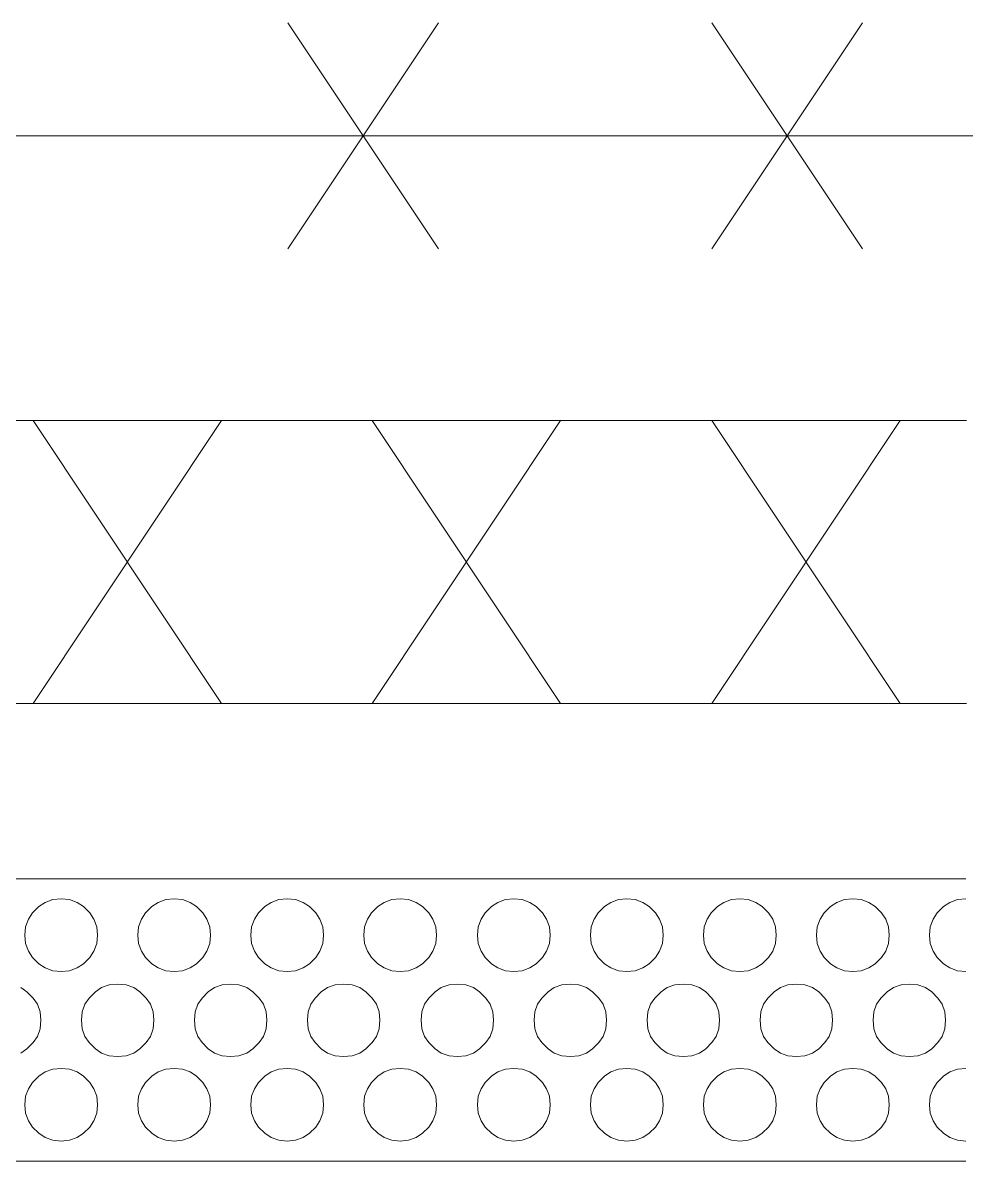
# Model space of a CAD drawing. Header units: inches. Extents: x 47316 to 59086, y 3141 to 11743.
# Drawn here: x 50315.05 to 50331.76, y 10110.04 to 10130.2 of the extents above; entities that cross this region are included whole.
import ezdxf

# ---------------------------------------------------------------- set-up
doc = ezdxf.new("R2010")
doc.units = ezdxf.units.IN
doc.header["$MEASUREMENT"] = 0

msp = doc.modelspace()

# ---------------------------------------------------------------- linework, layer by layer
at = {"color": 0, "lineweight": 15}
for p, q in [((50319.749, 10126.2), (50322.417, 10130.202)), ((50319.749, 10130.202), (50322.417, 10126.2)), ((50327.26, 10126.2), (50329.928, 10130.202)), ((50327.26, 10130.202), (50329.928, 10126.2)), ((50312.979, 10128.201), (50320.503, 10128.201)), ((50320.503, 10128.201), (50328.013, 10128.201)), ((50328.013, 10128.201), (50335.524, 10128.201)), ((50313.733, 10123.161), (50315.734, 10123.161)), ((50315.24, 10118.146), (50318.576, 10123.161)), ((50315.24, 10123.161), (50318.576, 10118.146)), ((50315.734, 10123.161), (50317.736, 10123.161)), ((50317.736, 10123.161), (50319.749, 10123.161)), ((50319.749, 10123.161), (50321.75, 10123.161)), ((50321.244, 10118.146), (50324.579, 10123.161)), ((50321.244, 10123.161), (50324.579, 10118.146)), ((50321.75, 10123.161), (50323.752, 10123.161)), ((50323.752, 10123.161), (50325.753, 10123.161)), ((50325.753, 10123.161), (50327.754, 10123.161)), ((50327.26, 10118.146), (50330.595, 10123.161)), ((50327.26, 10123.161), (50330.595, 10118.146)), ((50327.754, 10123.161), (50329.755, 10123.161)), ((50329.755, 10123.161), (50331.769, 10123.161)), ((50313.733, 10118.146), (50315.734, 10118.146)), ((50315.734, 10118.146), (50317.736, 10118.146)), ((50317.736, 10118.146), (50319.749, 10118.146)), ((50319.749, 10118.146), (50321.75, 10118.146)), ((50321.75, 10118.146), (50323.752, 10118.146)), ((50323.752, 10118.146), (50325.753, 10118.146)), ((50325.753, 10118.146), (50327.754, 10118.146)), ((50327.754, 10118.146), (50329.755, 10118.146)), ((50329.755, 10118.146), (50331.769, 10118.146)), ((50314.734, 10115.045), (50315.734, 10115.045)), ((50315.734, 10115.045), (50316.735, 10115.045)), ((50316.735, 10115.045), (50317.736, 10115.045)), ((50317.736, 10115.045), (50318.736, 10115.045)), ((50318.736, 10115.045), (50319.737, 10115.045)), ((50319.737, 10115.045), (50320.737, 10115.045)), ((50320.737, 10115.045), (50321.738, 10115.045)), ((50321.738, 10115.045), (50322.751, 10115.045)), ((50322.751, 10115.045), (50323.752, 10115.045)), ((50323.752, 10115.045), (50324.752, 10115.045)), ((50324.752, 10115.045), (50325.753, 10115.045)), ((50325.753, 10115.045), (50326.753, 10115.045)), ((50326.753, 10115.045), (50327.754, 10115.045)), ((50327.754, 10115.045), (50328.755, 10115.045)), ((50328.755, 10115.045), (50329.755, 10115.045)), ((50329.755, 10115.045), (50330.756, 10115.045)), ((50330.756, 10115.045), (50331.756, 10115.045)), ((50315.45, 10114.625), (50315.339, 10114.551)), ((50315.586, 10114.674), (50315.45, 10114.625)), ((50315.734, 10114.687), (50315.586, 10114.674)), ((50315.883, 10114.674), (50315.734, 10114.687)), ((50316.018, 10114.625), (50315.883, 10114.674)), ((50316.13, 10114.551), (50316.018, 10114.625)), ((50317.451, 10114.625), (50317.34, 10114.551)), ((50317.587, 10114.674), (50317.451, 10114.625)), ((50317.736, 10114.687), (50317.587, 10114.674)), ((50317.884, 10114.674), (50317.736, 10114.687)), ((50318.02, 10114.625), (50317.884, 10114.674)), ((50318.131, 10114.551), (50318.02, 10114.625)), ((50319.453, 10114.625), (50319.341, 10114.551)), ((50319.588, 10114.674), (50319.453, 10114.625)), ((50319.737, 10114.687), (50319.588, 10114.674)), ((50319.885, 10114.674), (50319.737, 10114.687)), ((50320.021, 10114.625), (50319.885, 10114.674)), ((50320.132, 10114.551), (50320.021, 10114.625)), ((50321.454, 10114.625), (50321.343, 10114.551)), ((50321.59, 10114.674), (50321.454, 10114.625)), ((50321.738, 10114.687), (50321.59, 10114.674)), ((50321.886, 10114.674), (50321.738, 10114.687)), ((50322.022, 10114.625), (50321.886, 10114.674)), ((50322.133, 10114.551), (50322.022, 10114.625)), ((50323.467, 10114.625), (50323.356, 10114.551)), ((50323.603, 10114.674), (50323.467, 10114.625)), ((50323.752, 10114.687), (50323.603, 10114.674)), ((50323.9, 10114.674), (50323.752, 10114.687)), ((50324.036, 10114.625), (50323.9, 10114.674)), ((50324.147, 10114.551), (50324.036, 10114.625)), ((50325.469, 10114.625), (50325.357, 10114.551)), ((50325.605, 10114.674), (50325.469, 10114.625)), ((50325.753, 10114.687), (50325.605, 10114.674)), ((50325.901, 10114.674), (50325.753, 10114.687)), ((50326.037, 10114.625), (50325.901, 10114.674)), ((50326.148, 10114.551), (50326.037, 10114.625)), ((50327.47, 10114.625), (50327.359, 10114.551)), ((50327.606, 10114.674), (50327.47, 10114.625)), ((50327.754, 10114.687), (50327.606, 10114.674)), ((50327.902, 10114.674), (50327.754, 10114.687)), ((50328.038, 10114.625), (50327.902, 10114.674)), ((50328.149, 10114.551), (50328.038, 10114.625)), ((50329.471, 10114.625), (50329.36, 10114.551)), ((50329.607, 10114.674), (50329.471, 10114.625)), ((50329.755, 10114.687), (50329.607, 10114.674)), ((50329.903, 10114.674), (50329.755, 10114.687)), ((50330.039, 10114.625), (50329.903, 10114.674)), ((50330.151, 10114.551), (50330.039, 10114.625)), ((50331.472, 10114.625), (50331.361, 10114.551)), ((50331.608, 10114.674), (50331.472, 10114.625)), ((50331.756, 10114.687), (50331.608, 10114.674)), ((50315.228, 10114.44), (50315.154, 10114.328)), ((50315.339, 10114.551), (50315.228, 10114.44)), ((50316.241, 10114.44), (50316.13, 10114.551)), ((50316.315, 10114.328), (50316.241, 10114.44)), ((50317.229, 10114.44), (50317.155, 10114.328)), ((50317.34, 10114.551), (50317.229, 10114.44)), ((50318.242, 10114.44), (50318.131, 10114.551)), ((50318.316, 10114.328), (50318.242, 10114.44)), ((50319.23, 10114.44), (50319.156, 10114.328)), ((50319.341, 10114.551), (50319.23, 10114.44)), ((50320.243, 10114.44), (50320.132, 10114.551)), ((50320.317, 10114.328), (50320.243, 10114.44)), ((50321.231, 10114.44), (50321.157, 10114.328)), ((50321.343, 10114.551), (50321.231, 10114.44)), ((50322.244, 10114.44), (50322.133, 10114.551)), ((50322.319, 10114.328), (50322.244, 10114.44)), ((50323.245, 10114.44), (50323.171, 10114.328)), ((50323.356, 10114.551), (50323.245, 10114.44)), ((50324.258, 10114.44), (50324.147, 10114.551)), ((50324.332, 10114.328), (50324.258, 10114.44)), ((50325.246, 10114.44), (50325.172, 10114.328)), ((50325.357, 10114.551), (50325.246, 10114.44)), ((50326.259, 10114.44), (50326.148, 10114.551)), ((50326.333, 10114.328), (50326.259, 10114.44)), ((50327.248, 10114.44), (50327.173, 10114.328)), ((50327.359, 10114.551), (50327.248, 10114.44)), ((50328.261, 10114.44), (50328.149, 10114.551)), ((50328.335, 10114.328), (50328.261, 10114.44)), ((50329.249, 10114.44), (50329.175, 10114.328)), ((50329.36, 10114.551), (50329.249, 10114.44)), ((50330.262, 10114.44), (50330.151, 10114.551)), ((50330.336, 10114.328), (50330.262, 10114.44)), ((50331.25, 10114.44), (50331.176, 10114.328)), ((50331.361, 10114.551), (50331.25, 10114.44)), ((50315.104, 10114.192), (50315.092, 10114.044)), ((50315.154, 10114.328), (50315.104, 10114.192)), ((50316.364, 10114.192), (50316.315, 10114.328)), ((50316.377, 10114.044), (50316.364, 10114.192)), ((50317.105, 10114.192), (50317.093, 10114.044)), ((50317.155, 10114.328), (50317.105, 10114.192)), ((50318.366, 10114.192), (50318.316, 10114.328)), ((50318.378, 10114.044), (50318.366, 10114.192)), ((50319.107, 10114.192), (50319.094, 10114.044)), ((50319.156, 10114.328), (50319.107, 10114.192)), ((50320.367, 10114.192), (50320.317, 10114.328)), ((50320.379, 10114.044), (50320.367, 10114.192)), ((50321.108, 10114.192), (50321.096, 10114.044)), ((50321.157, 10114.328), (50321.108, 10114.192)), ((50322.368, 10114.192), (50322.319, 10114.328)), ((50322.38, 10114.044), (50322.368, 10114.192)), ((50323.122, 10114.192), (50323.109, 10114.044)), ((50323.171, 10114.328), (50323.122, 10114.192)), ((50324.382, 10114.192), (50324.332, 10114.328)), ((50324.394, 10114.044), (50324.382, 10114.192)), ((50325.123, 10114.192), (50325.11, 10114.044)), ((50325.172, 10114.328), (50325.123, 10114.192)), ((50326.383, 10114.192), (50326.333, 10114.328)), ((50326.395, 10114.044), (50326.383, 10114.192)), ((50327.124, 10114.192), (50327.112, 10114.044)), ((50327.173, 10114.328), (50327.124, 10114.192)), ((50328.384, 10114.192), (50328.335, 10114.328)), ((50328.396, 10114.044), (50328.384, 10114.192)), ((50329.125, 10114.192), (50329.113, 10114.044)), ((50329.175, 10114.328), (50329.125, 10114.192)), ((50330.385, 10114.192), (50330.336, 10114.328)), ((50330.398, 10114.044), (50330.385, 10114.192)), ((50331.126, 10114.192), (50331.114, 10114.044)), ((50331.176, 10114.328), (50331.126, 10114.192)), ((50315.092, 10114.044), (50315.104, 10113.896)), ((50316.364, 10113.896), (50316.377, 10114.044)), ((50317.093, 10114.044), (50317.105, 10113.896)), ((50318.366, 10113.896), (50318.378, 10114.044)), ((50319.094, 10114.044), (50319.107, 10113.896)), ((50320.367, 10113.896), (50320.379, 10114.044)), ((50321.096, 10114.044), (50321.108, 10113.896)), ((50322.368, 10113.896), (50322.38, 10114.044)), ((50323.109, 10114.044), (50323.122, 10113.896)), ((50324.382, 10113.896), (50324.394, 10114.044)), ((50325.11, 10114.044), (50325.123, 10113.896)), ((50326.383, 10113.896), (50326.395, 10114.044)), ((50327.112, 10114.044), (50327.124, 10113.896)), ((50328.384, 10113.896), (50328.396, 10114.044)), ((50329.113, 10114.044), (50329.125, 10113.896)), ((50330.385, 10113.896), (50330.398, 10114.044)), ((50331.114, 10114.044), (50331.126, 10113.896)), ((50315.104, 10113.896), (50315.154, 10113.76)), ((50315.154, 10113.76), (50315.228, 10113.649)), ((50316.241, 10113.649), (50316.315, 10113.76)), ((50316.315, 10113.76), (50316.364, 10113.896)), ((50317.105, 10113.896), (50317.155, 10113.76)), ((50317.155, 10113.76), (50317.229, 10113.649)), ((50318.242, 10113.649), (50318.316, 10113.76)), ((50318.316, 10113.76), (50318.366, 10113.896)), ((50319.107, 10113.896), (50319.156, 10113.76)), ((50319.156, 10113.76), (50319.23, 10113.649)), ((50320.243, 10113.649), (50320.317, 10113.76)), ((50320.317, 10113.76), (50320.367, 10113.896)), ((50321.108, 10113.896), (50321.157, 10113.76)), ((50321.157, 10113.76), (50321.231, 10113.649)), ((50322.244, 10113.649), (50322.319, 10113.76)), ((50322.319, 10113.76), (50322.368, 10113.896)), ((50323.122, 10113.896), (50323.171, 10113.76)), ((50323.171, 10113.76), (50323.245, 10113.649)), ((50324.258, 10113.649), (50324.332, 10113.76)), ((50324.332, 10113.76), (50324.382, 10113.896)), ((50325.123, 10113.896), (50325.172, 10113.76)), ((50325.172, 10113.76), (50325.246, 10113.649)), ((50326.259, 10113.649), (50326.333, 10113.76)), ((50326.333, 10113.76), (50326.383, 10113.896)), ((50327.124, 10113.896), (50327.173, 10113.76)), ((50327.173, 10113.76), (50327.248, 10113.649)), ((50328.261, 10113.649), (50328.335, 10113.76)), ((50328.335, 10113.76), (50328.384, 10113.896)), ((50329.125, 10113.896), (50329.175, 10113.76)), ((50329.175, 10113.76), (50329.249, 10113.649)), ((50330.262, 10113.649), (50330.336, 10113.76)), ((50330.336, 10113.76), (50330.385, 10113.896)), ((50331.126, 10113.896), (50331.176, 10113.76)), ((50331.176, 10113.76), (50331.25, 10113.649)), ((50315.228, 10113.649), (50315.339, 10113.538)), ((50316.13, 10113.538), (50316.241, 10113.649)), ((50317.229, 10113.649), (50317.34, 10113.538)), ((50318.131, 10113.538), (50318.242, 10113.649)), ((50319.23, 10113.649), (50319.341, 10113.538)), ((50320.132, 10113.538), (50320.243, 10113.649)), ((50321.231, 10113.649), (50321.343, 10113.538)), ((50322.133, 10113.538), (50322.244, 10113.649)), ((50323.245, 10113.649), (50323.356, 10113.538)), ((50324.147, 10113.538), (50324.258, 10113.649)), ((50325.246, 10113.649), (50325.357, 10113.538)), ((50326.148, 10113.538), (50326.259, 10113.649)), ((50327.248, 10113.649), (50327.359, 10113.538)), ((50328.149, 10113.538), (50328.261, 10113.649)), ((50329.249, 10113.649), (50329.36, 10113.538)), ((50330.151, 10113.538), (50330.262, 10113.649)), ((50331.25, 10113.649), (50331.361, 10113.538)), ((50315.339, 10113.538), (50315.45, 10113.464)), ((50315.45, 10113.464), (50315.586, 10113.414)), ((50315.586, 10113.414), (50315.734, 10113.402)), ((50315.734, 10113.402), (50315.883, 10113.414)), ((50315.883, 10113.414), (50316.018, 10113.464)), ((50316.018, 10113.464), (50316.13, 10113.538)), ((50317.34, 10113.538), (50317.451, 10113.464)), ((50317.451, 10113.464), (50317.587, 10113.414)), ((50317.587, 10113.414), (50317.736, 10113.402)), ((50317.736, 10113.402), (50317.884, 10113.414)), ((50317.884, 10113.414), (50318.02, 10113.464)), ((50318.02, 10113.464), (50318.131, 10113.538)), ((50319.341, 10113.538), (50319.453, 10113.464)), ((50319.453, 10113.464), (50319.588, 10113.414)), ((50319.588, 10113.414), (50319.737, 10113.402)), ((50319.737, 10113.402), (50319.885, 10113.414)), ((50319.885, 10113.414), (50320.021, 10113.464)), ((50320.021, 10113.464), (50320.132, 10113.538)), ((50321.343, 10113.538), (50321.454, 10113.464)), ((50321.454, 10113.464), (50321.59, 10113.414)), ((50321.59, 10113.414), (50321.738, 10113.402)), ((50321.738, 10113.402), (50321.886, 10113.414)), ((50321.886, 10113.414), (50322.022, 10113.464)), ((50322.022, 10113.464), (50322.133, 10113.538)), ((50323.356, 10113.538), (50323.467, 10113.464)), ((50323.467, 10113.464), (50323.603, 10113.414)), ((50323.603, 10113.414), (50323.752, 10113.402)), ((50323.752, 10113.402), (50323.9, 10113.414)), ((50323.9, 10113.414), (50324.036, 10113.464)), ((50324.036, 10113.464), (50324.147, 10113.538)), ((50325.357, 10113.538), (50325.469, 10113.464)), ((50325.469, 10113.464), (50325.605, 10113.414)), ((50325.605, 10113.414), (50325.753, 10113.402)), ((50325.753, 10113.402), (50325.901, 10113.414)), ((50325.901, 10113.414), (50326.037, 10113.464)), ((50326.037, 10113.464), (50326.148, 10113.538)), ((50327.359, 10113.538), (50327.47, 10113.464)), ((50327.47, 10113.464), (50327.606, 10113.414)), ((50327.606, 10113.414), (50327.754, 10113.402)), ((50327.754, 10113.402), (50327.902, 10113.414)), ((50327.902, 10113.414), (50328.038, 10113.464)), ((50328.038, 10113.464), (50328.149, 10113.538)), ((50329.36, 10113.538), (50329.471, 10113.464)), ((50329.471, 10113.464), (50329.607, 10113.414)), ((50329.607, 10113.414), (50329.755, 10113.402)), ((50329.755, 10113.402), (50329.903, 10113.414)), ((50329.903, 10113.414), (50330.039, 10113.464)), ((50330.039, 10113.464), (50330.151, 10113.538)), ((50331.361, 10113.538), (50331.472, 10113.464)), ((50331.472, 10113.464), (50331.608, 10113.414)), ((50331.608, 10113.414), (50331.756, 10113.402)), ((50316.587, 10113.167), (50316.451, 10113.118)), ((50316.735, 10113.179), (50316.587, 10113.167)), ((50316.883, 10113.167), (50316.735, 10113.179)), ((50317.019, 10113.118), (50316.883, 10113.167)), ((50318.588, 10113.167), (50318.452, 10113.118)), ((50318.736, 10113.179), (50318.588, 10113.167)), ((50318.884, 10113.167), (50318.736, 10113.179)), ((50319.02, 10113.118), (50318.884, 10113.167)), ((50320.589, 10113.167), (50320.453, 10113.118)), ((50320.737, 10113.179), (50320.589, 10113.167)), ((50320.886, 10113.167), (50320.737, 10113.179)), ((50321.021, 10113.118), (50320.886, 10113.167)), ((50322.603, 10113.167), (50322.467, 10113.118)), ((50322.751, 10113.179), (50322.603, 10113.167)), ((50322.899, 10113.167), (50322.751, 10113.179)), ((50323.035, 10113.118), (50322.899, 10113.167)), ((50324.604, 10113.167), (50324.468, 10113.118)), ((50324.752, 10113.179), (50324.604, 10113.167)), ((50324.9, 10113.167), (50324.752, 10113.179)), ((50325.036, 10113.118), (50324.9, 10113.167)), ((50326.605, 10113.167), (50326.469, 10113.118)), ((50326.753, 10113.179), (50326.605, 10113.167)), ((50326.902, 10113.167), (50326.753, 10113.179)), ((50327.038, 10113.118), (50326.902, 10113.167)), ((50328.606, 10113.167), (50328.471, 10113.118)), ((50328.755, 10113.179), (50328.606, 10113.167)), ((50328.903, 10113.167), (50328.755, 10113.179)), ((50329.039, 10113.118), (50328.903, 10113.167)), ((50330.608, 10113.167), (50330.472, 10113.118)), ((50330.756, 10113.179), (50330.608, 10113.167)), ((50330.904, 10113.167), (50330.756, 10113.179)), ((50331.04, 10113.118), (50330.904, 10113.167)), ((50315.129, 10113.044), (50315.018, 10113.118)), ((50315.24, 10112.932), (50315.129, 10113.044)), ((50316.34, 10113.044), (50316.228, 10112.932)), ((50316.451, 10113.118), (50316.34, 10113.044)), ((50317.13, 10113.044), (50317.019, 10113.118)), ((50317.241, 10112.932), (50317.13, 10113.044)), ((50318.341, 10113.044), (50318.23, 10112.932)), ((50318.452, 10113.118), (50318.341, 10113.044)), ((50319.131, 10113.044), (50319.02, 10113.118)), ((50319.243, 10112.932), (50319.131, 10113.044)), ((50320.342, 10113.044), (50320.231, 10112.932)), ((50320.453, 10113.118), (50320.342, 10113.044)), ((50321.133, 10113.044), (50321.021, 10113.118)), ((50321.244, 10112.932), (50321.133, 10113.044)), ((50322.356, 10113.044), (50322.244, 10112.932)), ((50322.467, 10113.118), (50322.356, 10113.044)), ((50323.146, 10113.044), (50323.035, 10113.118)), ((50323.257, 10112.932), (50323.146, 10113.044)), ((50324.357, 10113.044), (50324.246, 10112.932)), ((50324.468, 10113.118), (50324.357, 10113.044)), ((50325.147, 10113.044), (50325.036, 10113.118)), ((50325.259, 10112.932), (50325.147, 10113.044)), ((50326.358, 10113.044), (50326.247, 10112.932)), ((50326.469, 10113.118), (50326.358, 10113.044)), ((50327.149, 10113.044), (50327.038, 10113.118)), ((50327.26, 10112.932), (50327.149, 10113.044)), ((50328.359, 10113.044), (50328.248, 10112.932)), ((50328.471, 10113.118), (50328.359, 10113.044)), ((50329.15, 10113.044), (50329.039, 10113.118)), ((50329.261, 10112.932), (50329.15, 10113.044)), ((50330.361, 10113.044), (50330.249, 10112.932)), ((50330.472, 10113.118), (50330.361, 10113.044)), ((50331.151, 10113.044), (50331.04, 10113.118)), ((50331.262, 10112.932), (50331.151, 10113.044)), ((50315.314, 10112.821), (50315.24, 10112.932)), ((50315.364, 10112.685), (50315.314, 10112.821)), ((50316.154, 10112.821), (50316.105, 10112.685)), ((50316.228, 10112.932), (50316.154, 10112.821)), ((50317.315, 10112.821), (50317.241, 10112.932)), ((50317.365, 10112.685), (50317.315, 10112.821)), ((50318.156, 10112.821), (50318.106, 10112.685)), ((50318.23, 10112.932), (50318.156, 10112.821)), ((50319.317, 10112.821), (50319.243, 10112.932)), ((50319.366, 10112.685), (50319.317, 10112.821)), ((50320.157, 10112.821), (50320.107, 10112.685)), ((50320.231, 10112.932), (50320.157, 10112.821)), ((50321.318, 10112.821), (50321.244, 10112.932)), ((50321.367, 10112.685), (50321.318, 10112.821)), ((50322.17, 10112.821), (50322.121, 10112.685)), ((50322.244, 10112.932), (50322.17, 10112.821)), ((50323.332, 10112.821), (50323.257, 10112.932)), ((50323.381, 10112.685), (50323.332, 10112.821)), ((50324.172, 10112.821), (50324.122, 10112.685)), ((50324.246, 10112.932), (50324.172, 10112.821)), ((50325.333, 10112.821), (50325.259, 10112.932)), ((50325.382, 10112.685), (50325.333, 10112.821)), ((50326.173, 10112.821), (50326.123, 10112.685)), ((50326.247, 10112.932), (50326.173, 10112.821)), ((50327.334, 10112.821), (50327.26, 10112.932)), ((50327.383, 10112.685), (50327.334, 10112.821)), ((50328.174, 10112.821), (50328.125, 10112.685)), ((50328.248, 10112.932), (50328.174, 10112.821)), ((50329.335, 10112.821), (50329.261, 10112.932)), ((50329.385, 10112.685), (50329.335, 10112.821)), ((50330.175, 10112.821), (50330.126, 10112.685)), ((50330.249, 10112.932), (50330.175, 10112.821)), ((50331.336, 10112.821), (50331.262, 10112.932)), ((50331.386, 10112.685), (50331.336, 10112.821)), ((50315.376, 10112.537), (50315.364, 10112.685)), ((50316.105, 10112.685), (50316.093, 10112.537)), ((50317.377, 10112.537), (50317.365, 10112.685)), ((50318.106, 10112.685), (50318.094, 10112.537)), ((50319.378, 10112.537), (50319.366, 10112.685)), ((50320.107, 10112.685), (50320.095, 10112.537)), ((50321.38, 10112.537), (50321.367, 10112.685)), ((50322.121, 10112.685), (50322.109, 10112.537)), ((50323.393, 10112.537), (50323.381, 10112.685)), ((50324.122, 10112.685), (50324.11, 10112.537)), ((50325.395, 10112.537), (50325.382, 10112.685)), ((50326.123, 10112.685), (50326.111, 10112.537)), ((50327.396, 10112.537), (50327.383, 10112.685)), ((50328.125, 10112.685), (50328.112, 10112.537)), ((50329.397, 10112.537), (50329.385, 10112.685)), ((50330.126, 10112.685), (50330.114, 10112.537)), ((50331.398, 10112.537), (50331.386, 10112.685)), ((50315.314, 10112.253), (50315.364, 10112.389)), ((50315.364, 10112.389), (50315.376, 10112.537)), ((50316.093, 10112.537), (50316.105, 10112.389)), ((50316.105, 10112.389), (50316.154, 10112.253)), ((50317.315, 10112.253), (50317.365, 10112.389)), ((50317.365, 10112.389), (50317.377, 10112.537)), ((50318.094, 10112.537), (50318.106, 10112.389)), ((50318.106, 10112.389), (50318.156, 10112.253)), ((50319.317, 10112.253), (50319.366, 10112.389)), ((50319.366, 10112.389), (50319.378, 10112.537)), ((50320.095, 10112.537), (50320.107, 10112.389)), ((50320.107, 10112.389), (50320.157, 10112.253)), ((50321.318, 10112.253), (50321.367, 10112.389)), ((50321.367, 10112.389), (50321.38, 10112.537)), ((50322.109, 10112.537), (50322.121, 10112.389)), ((50322.121, 10112.389), (50322.17, 10112.253)), ((50323.332, 10112.253), (50323.381, 10112.389)), ((50323.381, 10112.389), (50323.393, 10112.537)), ((50324.11, 10112.537), (50324.122, 10112.389)), ((50324.122, 10112.389), (50324.172, 10112.253)), ((50325.333, 10112.253), (50325.382, 10112.389)), ((50325.382, 10112.389), (50325.395, 10112.537)), ((50326.111, 10112.537), (50326.123, 10112.389)), ((50326.123, 10112.389), (50326.173, 10112.253)), ((50327.334, 10112.253), (50327.383, 10112.389)), ((50327.383, 10112.389), (50327.396, 10112.537)), ((50328.112, 10112.537), (50328.125, 10112.389)), ((50328.125, 10112.389), (50328.174, 10112.253)), ((50329.335, 10112.253), (50329.385, 10112.389)), ((50329.385, 10112.389), (50329.397, 10112.537)), ((50330.114, 10112.537), (50330.126, 10112.389)), ((50330.126, 10112.389), (50330.175, 10112.253)), ((50331.336, 10112.253), (50331.386, 10112.389)), ((50331.386, 10112.389), (50331.398, 10112.537)), ((50315.129, 10112.031), (50315.24, 10112.142)), ((50315.24, 10112.142), (50315.314, 10112.253)), ((50316.154, 10112.253), (50316.228, 10112.142)), ((50316.228, 10112.142), (50316.34, 10112.031)), ((50317.13, 10112.031), (50317.241, 10112.142)), ((50317.241, 10112.142), (50317.315, 10112.253)), ((50318.156, 10112.253), (50318.23, 10112.142)), ((50318.23, 10112.142), (50318.341, 10112.031)), ((50319.131, 10112.031), (50319.243, 10112.142)), ((50319.243, 10112.142), (50319.317, 10112.253)), ((50320.157, 10112.253), (50320.231, 10112.142)), ((50320.231, 10112.142), (50320.342, 10112.031)), ((50321.133, 10112.031), (50321.244, 10112.142)), ((50321.244, 10112.142), (50321.318, 10112.253)), ((50322.17, 10112.253), (50322.244, 10112.142)), ((50322.244, 10112.142), (50322.356, 10112.031)), ((50323.146, 10112.031), (50323.257, 10112.142)), ((50323.257, 10112.142), (50323.332, 10112.253)), ((50324.172, 10112.253), (50324.246, 10112.142)), ((50324.246, 10112.142), (50324.357, 10112.031)), ((50325.147, 10112.031), (50325.259, 10112.142)), ((50325.259, 10112.142), (50325.333, 10112.253)), ((50326.173, 10112.253), (50326.247, 10112.142)), ((50326.247, 10112.142), (50326.358, 10112.031)), ((50327.149, 10112.031), (50327.26, 10112.142)), ((50327.26, 10112.142), (50327.334, 10112.253)), ((50328.174, 10112.253), (50328.248, 10112.142)), ((50328.248, 10112.142), (50328.359, 10112.031)), ((50329.15, 10112.031), (50329.261, 10112.142)), ((50329.261, 10112.142), (50329.335, 10112.253)), ((50330.175, 10112.253), (50330.249, 10112.142)), ((50330.249, 10112.142), (50330.361, 10112.031)), ((50331.151, 10112.031), (50331.262, 10112.142)), ((50331.262, 10112.142), (50331.336, 10112.253)), ((50315.018, 10111.957), (50315.129, 10112.031)), ((50316.34, 10112.031), (50316.451, 10111.957)), ((50316.451, 10111.957), (50316.587, 10111.907)), ((50316.883, 10111.907), (50317.019, 10111.957)), ((50317.019, 10111.957), (50317.13, 10112.031)), ((50318.341, 10112.031), (50318.452, 10111.957)), ((50318.452, 10111.957), (50318.588, 10111.907)), ((50318.884, 10111.907), (50319.02, 10111.957)), ((50319.02, 10111.957), (50319.131, 10112.031)), ((50320.342, 10112.031), (50320.453, 10111.957)), ((50320.453, 10111.957), (50320.589, 10111.907)), ((50320.886, 10111.907), (50321.021, 10111.957)), ((50321.021, 10111.957), (50321.133, 10112.031)), ((50322.356, 10112.031), (50322.467, 10111.957)), ((50322.467, 10111.957), (50322.603, 10111.907)), ((50322.899, 10111.907), (50323.035, 10111.957)), ((50323.035, 10111.957), (50323.146, 10112.031)), ((50324.357, 10112.031), (50324.468, 10111.957)), ((50324.468, 10111.957), (50324.604, 10111.907)), ((50324.9, 10111.907), (50325.036, 10111.957)), ((50325.036, 10111.957), (50325.147, 10112.031)), ((50326.358, 10112.031), (50326.469, 10111.957)), ((50326.469, 10111.957), (50326.605, 10111.907)), ((50326.902, 10111.907), (50327.038, 10111.957)), ((50327.038, 10111.957), (50327.149, 10112.031)), ((50328.359, 10112.031), (50328.471, 10111.957)), ((50328.471, 10111.957), (50328.606, 10111.907)), ((50328.903, 10111.907), (50329.039, 10111.957)), ((50329.039, 10111.957), (50329.15, 10112.031)), ((50330.361, 10112.031), (50330.472, 10111.957)), ((50330.472, 10111.957), (50330.608, 10111.907)), ((50330.904, 10111.907), (50331.04, 10111.957)), ((50331.04, 10111.957), (50331.151, 10112.031)), ((50316.587, 10111.907), (50316.735, 10111.895)), ((50316.735, 10111.895), (50316.883, 10111.907)), ((50318.588, 10111.907), (50318.736, 10111.895)), ((50318.736, 10111.895), (50318.884, 10111.907)), ((50320.589, 10111.907), (50320.737, 10111.895)), ((50320.737, 10111.895), (50320.886, 10111.907)), ((50322.603, 10111.907), (50322.751, 10111.895)), ((50322.751, 10111.895), (50322.899, 10111.907)), ((50324.604, 10111.907), (50324.752, 10111.895)), ((50324.752, 10111.895), (50324.9, 10111.907)), ((50326.605, 10111.907), (50326.753, 10111.895)), ((50326.753, 10111.895), (50326.902, 10111.907)), ((50328.606, 10111.907), (50328.755, 10111.895)), ((50328.755, 10111.895), (50328.903, 10111.907)), ((50330.608, 10111.907), (50330.756, 10111.895)), ((50330.756, 10111.895), (50330.904, 10111.907)), ((50315.339, 10111.549), (50315.228, 10111.438)), ((50315.45, 10111.623), (50315.339, 10111.549)), ((50315.586, 10111.672), (50315.45, 10111.623)), ((50315.734, 10111.685), (50315.586, 10111.672)), ((50315.883, 10111.672), (50315.734, 10111.685)), ((50316.018, 10111.623), (50315.883, 10111.672)), ((50316.13, 10111.549), (50316.018, 10111.623)), ((50316.241, 10111.438), (50316.13, 10111.549)), ((50317.34, 10111.549), (50317.229, 10111.438)), ((50317.451, 10111.623), (50317.34, 10111.549)), ((50317.587, 10111.672), (50317.451, 10111.623)), ((50317.736, 10111.685), (50317.587, 10111.672)), ((50317.884, 10111.672), (50317.736, 10111.685)), ((50318.02, 10111.623), (50317.884, 10111.672)), ((50318.131, 10111.549), (50318.02, 10111.623)), ((50318.242, 10111.438), (50318.131, 10111.549)), ((50319.341, 10111.549), (50319.23, 10111.438)), ((50319.453, 10111.623), (50319.341, 10111.549)), ((50319.588, 10111.672), (50319.453, 10111.623)), ((50319.737, 10111.685), (50319.588, 10111.672)), ((50319.885, 10111.672), (50319.737, 10111.685)), ((50320.021, 10111.623), (50319.885, 10111.672)), ((50320.132, 10111.549), (50320.021, 10111.623)), ((50320.243, 10111.438), (50320.132, 10111.549)), ((50321.343, 10111.549), (50321.231, 10111.438)), ((50321.454, 10111.623), (50321.343, 10111.549)), ((50321.59, 10111.672), (50321.454, 10111.623)), ((50321.738, 10111.685), (50321.59, 10111.672)), ((50321.886, 10111.672), (50321.738, 10111.685)), ((50322.022, 10111.623), (50321.886, 10111.672)), ((50322.133, 10111.549), (50322.022, 10111.623)), ((50322.244, 10111.438), (50322.133, 10111.549)), ((50323.356, 10111.549), (50323.245, 10111.438)), ((50323.467, 10111.623), (50323.356, 10111.549)), ((50323.603, 10111.672), (50323.467, 10111.623)), ((50323.752, 10111.685), (50323.603, 10111.672)), ((50323.9, 10111.672), (50323.752, 10111.685)), ((50324.036, 10111.623), (50323.9, 10111.672)), ((50324.147, 10111.549), (50324.036, 10111.623)), ((50324.258, 10111.438), (50324.147, 10111.549)), ((50325.357, 10111.549), (50325.246, 10111.438)), ((50325.469, 10111.623), (50325.357, 10111.549)), ((50325.605, 10111.672), (50325.469, 10111.623)), ((50325.753, 10111.685), (50325.605, 10111.672)), ((50325.901, 10111.672), (50325.753, 10111.685)), ((50326.037, 10111.623), (50325.901, 10111.672)), ((50326.148, 10111.549), (50326.037, 10111.623)), ((50326.259, 10111.438), (50326.148, 10111.549)), ((50327.359, 10111.549), (50327.248, 10111.438)), ((50327.47, 10111.623), (50327.359, 10111.549)), ((50327.606, 10111.672), (50327.47, 10111.623)), ((50327.754, 10111.685), (50327.606, 10111.672)), ((50327.902, 10111.672), (50327.754, 10111.685)), ((50328.038, 10111.623), (50327.902, 10111.672)), ((50328.149, 10111.549), (50328.038, 10111.623)), ((50328.261, 10111.438), (50328.149, 10111.549)), ((50329.36, 10111.549), (50329.249, 10111.438)), ((50329.471, 10111.623), (50329.36, 10111.549)), ((50329.607, 10111.672), (50329.471, 10111.623)), ((50329.755, 10111.685), (50329.607, 10111.672)), ((50329.903, 10111.672), (50329.755, 10111.685)), ((50330.039, 10111.623), (50329.903, 10111.672)), ((50330.151, 10111.549), (50330.039, 10111.623)), ((50330.262, 10111.438), (50330.151, 10111.549)), ((50331.361, 10111.549), (50331.25, 10111.438)), ((50331.472, 10111.623), (50331.361, 10111.549)), ((50331.608, 10111.672), (50331.472, 10111.623)), ((50331.756, 10111.685), (50331.608, 10111.672)), ((50315.228, 10111.438), (50315.154, 10111.326)), ((50316.315, 10111.326), (50316.241, 10111.438)), ((50317.229, 10111.438), (50317.155, 10111.326)), ((50318.316, 10111.326), (50318.242, 10111.438)), ((50319.23, 10111.438), (50319.156, 10111.326)), ((50320.317, 10111.326), (50320.243, 10111.438)), ((50321.231, 10111.438), (50321.157, 10111.326)), ((50322.319, 10111.326), (50322.244, 10111.438)), ((50323.245, 10111.438), (50323.171, 10111.326)), ((50324.332, 10111.326), (50324.258, 10111.438)), ((50325.246, 10111.438), (50325.172, 10111.326)), ((50326.333, 10111.326), (50326.259, 10111.438)), ((50327.248, 10111.438), (50327.173, 10111.326)), ((50328.335, 10111.326), (50328.261, 10111.438)), ((50329.249, 10111.438), (50329.175, 10111.326)), ((50330.336, 10111.326), (50330.262, 10111.438)), ((50331.25, 10111.438), (50331.176, 10111.326)), ((50315.104, 10111.191), (50315.092, 10111.042)), ((50315.154, 10111.326), (50315.104, 10111.191)), ((50316.364, 10111.191), (50316.315, 10111.326)), ((50316.377, 10111.042), (50316.364, 10111.191)), ((50317.105, 10111.191), (50317.093, 10111.042)), ((50317.155, 10111.326), (50317.105, 10111.191)), ((50318.366, 10111.191), (50318.316, 10111.326)), ((50318.378, 10111.042), (50318.366, 10111.191)), ((50319.107, 10111.191), (50319.094, 10111.042)), ((50319.156, 10111.326), (50319.107, 10111.191)), ((50320.367, 10111.191), (50320.317, 10111.326)), ((50320.379, 10111.042), (50320.367, 10111.191)), ((50321.108, 10111.191), (50321.096, 10111.042)), ((50321.157, 10111.326), (50321.108, 10111.191)), ((50322.368, 10111.191), (50322.319, 10111.326)), ((50322.38, 10111.042), (50322.368, 10111.191)), ((50323.122, 10111.191), (50323.109, 10111.042)), ((50323.171, 10111.326), (50323.122, 10111.191)), ((50324.382, 10111.191), (50324.332, 10111.326)), ((50324.394, 10111.042), (50324.382, 10111.191)), ((50325.123, 10111.191), (50325.11, 10111.042)), ((50325.172, 10111.326), (50325.123, 10111.191)), ((50326.383, 10111.191), (50326.333, 10111.326)), ((50326.395, 10111.042), (50326.383, 10111.191)), ((50327.124, 10111.191), (50327.112, 10111.042)), ((50327.173, 10111.326), (50327.124, 10111.191)), ((50328.384, 10111.191), (50328.335, 10111.326)), ((50328.396, 10111.042), (50328.384, 10111.191)), ((50329.125, 10111.191), (50329.113, 10111.042)), ((50329.175, 10111.326), (50329.125, 10111.191)), ((50330.385, 10111.191), (50330.336, 10111.326)), ((50330.398, 10111.042), (50330.385, 10111.191)), ((50331.126, 10111.191), (50331.114, 10111.042)), ((50331.176, 10111.326), (50331.126, 10111.191)), ((50315.092, 10111.042), (50315.104, 10110.894)), ((50316.364, 10110.894), (50316.377, 10111.042)), ((50317.093, 10111.042), (50317.105, 10110.894)), ((50318.366, 10110.894), (50318.378, 10111.042)), ((50319.094, 10111.042), (50319.107, 10110.894)), ((50320.367, 10110.894), (50320.379, 10111.042)), ((50321.096, 10111.042), (50321.108, 10110.894)), ((50322.368, 10110.894), (50322.38, 10111.042)), ((50323.109, 10111.042), (50323.122, 10110.894)), ((50324.382, 10110.894), (50324.394, 10111.042)), ((50325.11, 10111.042), (50325.123, 10110.894)), ((50326.383, 10110.894), (50326.395, 10111.042)), ((50327.112, 10111.042), (50327.124, 10110.894)), ((50328.384, 10110.894), (50328.396, 10111.042)), ((50329.113, 10111.042), (50329.125, 10110.894)), ((50330.385, 10110.894), (50330.398, 10111.042)), ((50331.114, 10111.042), (50331.126, 10110.894)), ((50315.104, 10110.894), (50315.154, 10110.758)), ((50315.154, 10110.758), (50315.228, 10110.647)), ((50316.241, 10110.647), (50316.315, 10110.758)), ((50316.315, 10110.758), (50316.364, 10110.894)), ((50317.105, 10110.894), (50317.155, 10110.758)), ((50317.155, 10110.758), (50317.229, 10110.647)), ((50318.242, 10110.647), (50318.316, 10110.758)), ((50318.316, 10110.758), (50318.366, 10110.894)), ((50319.107, 10110.894), (50319.156, 10110.758)), ((50319.156, 10110.758), (50319.23, 10110.647)), ((50320.243, 10110.647), (50320.317, 10110.758)), ((50320.317, 10110.758), (50320.367, 10110.894)), ((50321.108, 10110.894), (50321.157, 10110.758)), ((50321.157, 10110.758), (50321.231, 10110.647)), ((50322.244, 10110.647), (50322.319, 10110.758)), ((50322.319, 10110.758), (50322.368, 10110.894)), ((50323.122, 10110.894), (50323.171, 10110.758)), ((50323.171, 10110.758), (50323.245, 10110.647)), ((50324.258, 10110.647), (50324.332, 10110.758)), ((50324.332, 10110.758), (50324.382, 10110.894)), ((50325.123, 10110.894), (50325.172, 10110.758)), ((50325.172, 10110.758), (50325.246, 10110.647)), ((50326.259, 10110.647), (50326.333, 10110.758)), ((50326.333, 10110.758), (50326.383, 10110.894)), ((50327.124, 10110.894), (50327.173, 10110.758)), ((50327.173, 10110.758), (50327.248, 10110.647)), ((50328.261, 10110.647), (50328.335, 10110.758)), ((50328.335, 10110.758), (50328.384, 10110.894)), ((50329.125, 10110.894), (50329.175, 10110.758)), ((50329.175, 10110.758), (50329.249, 10110.647)), ((50330.262, 10110.647), (50330.336, 10110.758)), ((50330.336, 10110.758), (50330.385, 10110.894)), ((50331.126, 10110.894), (50331.176, 10110.758)), ((50331.176, 10110.758), (50331.25, 10110.647)), ((50315.228, 10110.647), (50315.339, 10110.536)), ((50315.339, 10110.536), (50315.45, 10110.462)), ((50316.018, 10110.462), (50316.13, 10110.536)), ((50316.13, 10110.536), (50316.241, 10110.647)), ((50317.229, 10110.647), (50317.34, 10110.536)), ((50317.34, 10110.536), (50317.451, 10110.462)), ((50318.02, 10110.462), (50318.131, 10110.536)), ((50318.131, 10110.536), (50318.242, 10110.647)), ((50319.23, 10110.647), (50319.341, 10110.536)), ((50319.341, 10110.536), (50319.453, 10110.462)), ((50320.021, 10110.462), (50320.132, 10110.536)), ((50320.132, 10110.536), (50320.243, 10110.647)), ((50321.231, 10110.647), (50321.343, 10110.536)), ((50321.343, 10110.536), (50321.454, 10110.462)), ((50322.022, 10110.462), (50322.133, 10110.536)), ((50322.133, 10110.536), (50322.244, 10110.647)), ((50323.245, 10110.647), (50323.356, 10110.536)), ((50323.356, 10110.536), (50323.467, 10110.462)), ((50324.036, 10110.462), (50324.147, 10110.536)), ((50324.147, 10110.536), (50324.258, 10110.647)), ((50325.246, 10110.647), (50325.357, 10110.536)), ((50325.357, 10110.536), (50325.469, 10110.462)), ((50326.037, 10110.462), (50326.148, 10110.536)), ((50326.148, 10110.536), (50326.259, 10110.647)), ((50327.248, 10110.647), (50327.359, 10110.536)), ((50327.359, 10110.536), (50327.47, 10110.462)), ((50328.038, 10110.462), (50328.149, 10110.536)), ((50328.149, 10110.536), (50328.261, 10110.647)), ((50329.249, 10110.647), (50329.36, 10110.536)), ((50329.36, 10110.536), (50329.471, 10110.462)), ((50330.039, 10110.462), (50330.151, 10110.536)), ((50330.151, 10110.536), (50330.262, 10110.647)), ((50331.25, 10110.647), (50331.361, 10110.536)), ((50331.361, 10110.536), (50331.472, 10110.462)), ((50315.45, 10110.462), (50315.586, 10110.412)), ((50315.586, 10110.412), (50315.734, 10110.4)), ((50315.734, 10110.4), (50315.883, 10110.412)), ((50315.883, 10110.412), (50316.018, 10110.462)), ((50317.451, 10110.462), (50317.587, 10110.412)), ((50317.587, 10110.412), (50317.736, 10110.4)), ((50317.736, 10110.4), (50317.884, 10110.412)), ((50317.884, 10110.412), (50318.02, 10110.462)), ((50319.453, 10110.462), (50319.588, 10110.412)), ((50319.588, 10110.412), (50319.737, 10110.4)), ((50319.737, 10110.4), (50319.885, 10110.412)), ((50319.885, 10110.412), (50320.021, 10110.462)), ((50321.454, 10110.462), (50321.59, 10110.412)), ((50321.59, 10110.412), (50321.738, 10110.4)), ((50321.738, 10110.4), (50321.886, 10110.412)), ((50321.886, 10110.412), (50322.022, 10110.462)), ((50323.467, 10110.462), (50323.603, 10110.412)), ((50323.603, 10110.412), (50323.752, 10110.4)), ((50323.752, 10110.4), (50323.9, 10110.412)), ((50323.9, 10110.412), (50324.036, 10110.462)), ((50325.469, 10110.462), (50325.605, 10110.412)), ((50325.605, 10110.412), (50325.753, 10110.4)), ((50325.753, 10110.4), (50325.901, 10110.412)), ((50325.901, 10110.412), (50326.037, 10110.462)), ((50327.47, 10110.462), (50327.606, 10110.412)), ((50327.606, 10110.412), (50327.754, 10110.4)), ((50327.754, 10110.4), (50327.902, 10110.412)), ((50327.902, 10110.412), (50328.038, 10110.462)), ((50329.471, 10110.462), (50329.607, 10110.412)), ((50329.607, 10110.412), (50329.755, 10110.4)), ((50329.755, 10110.4), (50329.903, 10110.412)), ((50329.903, 10110.412), (50330.039, 10110.462)), ((50331.472, 10110.462), (50331.608, 10110.412)), ((50331.608, 10110.412), (50331.756, 10110.4)), ((50315.734, 10110.042), (50314.734, 10110.042)), ((50316.735, 10110.042), (50315.734, 10110.042)), ((50317.736, 10110.042), (50316.735, 10110.042)), ((50318.736, 10110.042), (50317.736, 10110.042)), ((50319.737, 10110.042), (50318.736, 10110.042)), ((50320.737, 10110.042), (50319.737, 10110.042)), ((50321.738, 10110.042), (50320.737, 10110.042)), ((50322.751, 10110.042), (50321.738, 10110.042)), ((50323.752, 10110.042), (50322.751, 10110.042)), ((50324.752, 10110.042), (50323.752, 10110.042)), ((50325.753, 10110.042), (50324.752, 10110.042)), ((50326.753, 10110.042), (50325.753, 10110.042)), ((50327.754, 10110.042), (50326.753, 10110.042)), ((50328.755, 10110.042), (50327.754, 10110.042)), ((50329.755, 10110.042), (50328.755, 10110.042)), ((50330.756, 10110.042), (50329.755, 10110.042)), ((50331.756, 10110.042), (50330.756, 10110.042))]:
    msp.add_line(p, q, dxfattribs=at)

doc.saveas('drawing.dxf')
